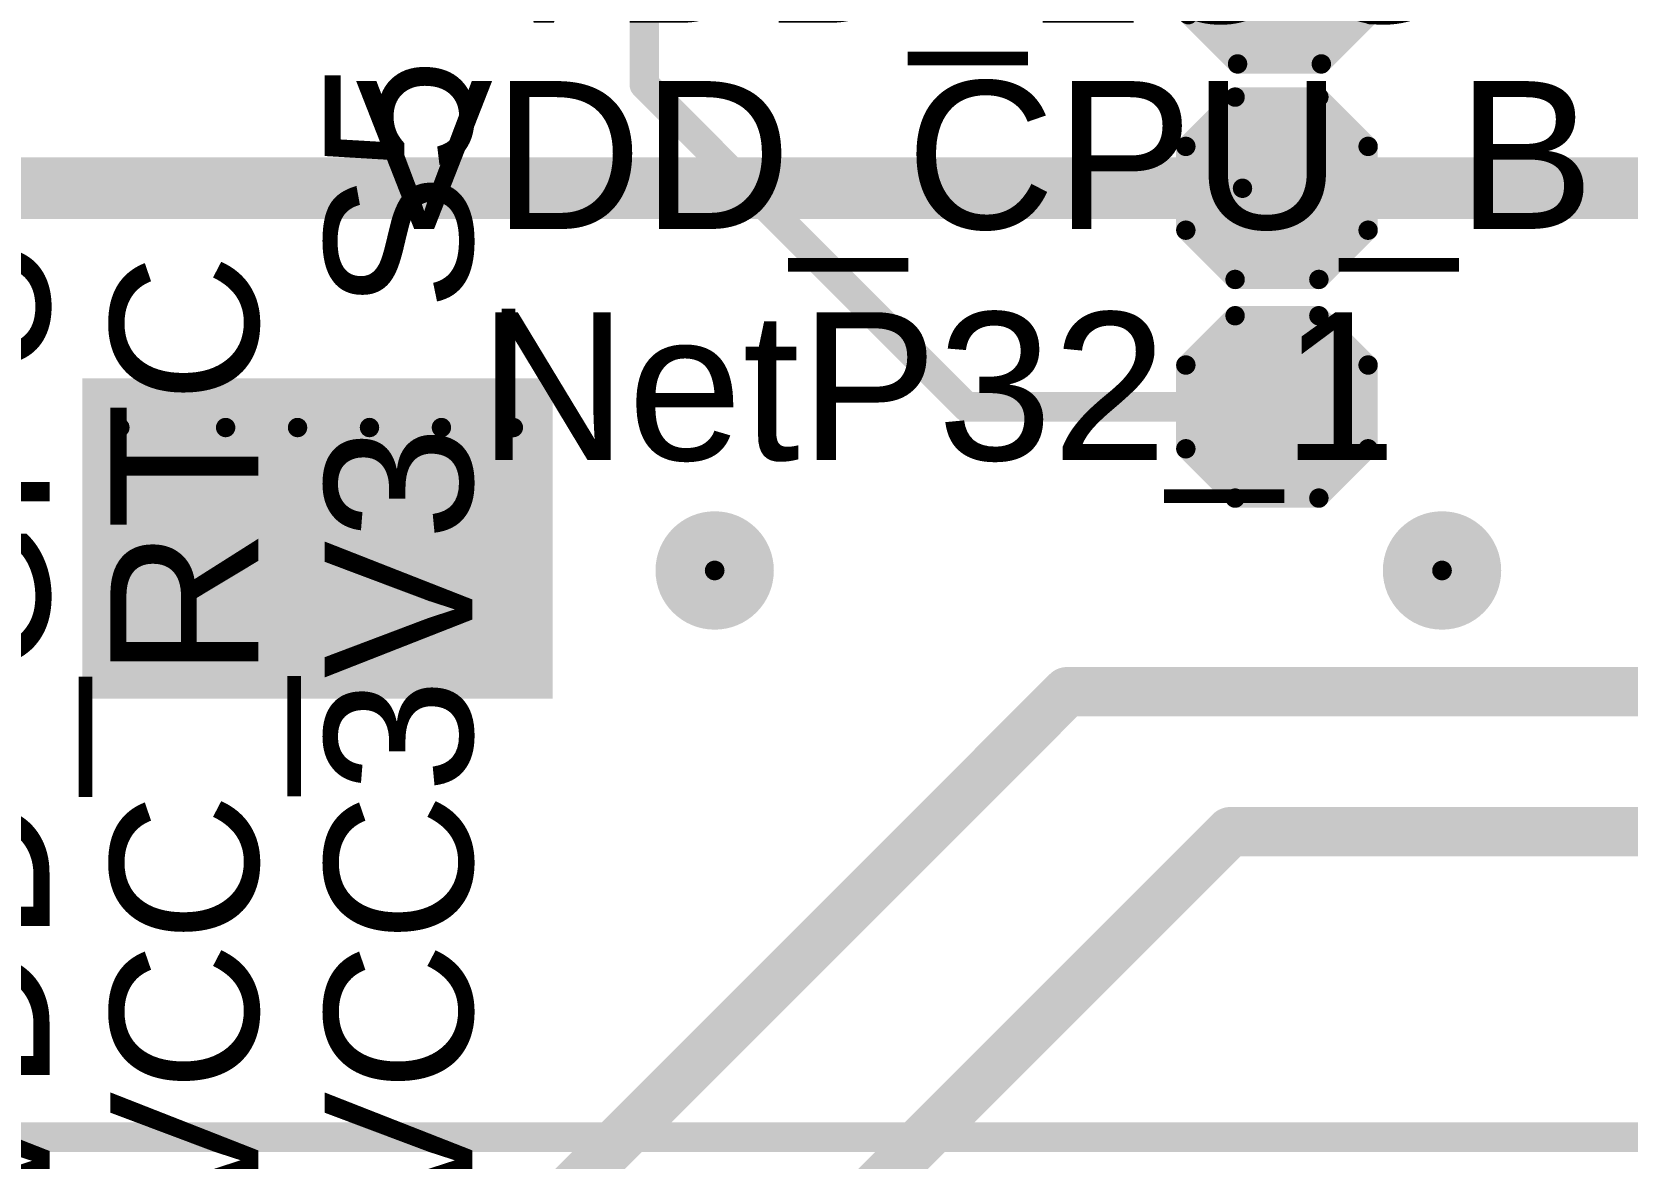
# Model space of a CAD drawing. Header units: millimetres. Extents: x -0.39 to 4.37, y -0.38 to 3.54.
# Drawn here: x 3.045 to 3.693, y 0.897 to 1.354 of the extents above; entities that cross this region are included whole.
import ezdxf

# ---------------------------------------------------------------- set-up
doc = ezdxf.new("R2010")
doc.units = ezdxf.units.MM
doc.header["$MEASUREMENT"] = 0
for name, color, linetype in [('BottomLayer', 5, 'Continuous'), ('BottomPaste', 16, 'Continuous'), ('BottomSolder', 6, 'Continuous'), ('PadHoleLayer', 156, 'Continuous'), ('TopLayer', 1, 'Continuous'), ('TopOverlay', 2, 'Continuous'), ('TopPaste', 8, 'Continuous'), ('TopSolder', 216, 'Continuous'), ('ViaHoleLayer', 16, 'Continuous')]:
    doc.layers.add(name, color=color, linetype=linetype)
doc.styles.add('Arial', font='', dxfattribs={"height": 0.2})
doc.styles.get('Arial').set_extended_font_data('Arial')

# ---------------------------------------------------------------- blocks, each defined once
blk = doc.blocks.new('TEST_POINT_216')
at = {"layer": 'TopLayer'}
blk.add_hatch(color=1, dxfattribs=at).paths.add_polyline_path([(0.015, 0.03), (-0.015, 0.03), (-0.03, 0.015), (-0.03, -0.015), (-0.015, -0.03), (0.015, -0.03), (0.03, -0.015), (0.03, 0.015)])
at = {"layer": 'TopPaste'}
blk.add_hatch(color=8, dxfattribs=at).paths.add_polyline_path([(0.015, 0.03), (-0.015, 0.03), (-0.03, 0.015), (-0.03, -0.015), (-0.015, -0.03), (0.015, -0.03), (0.03, -0.015), (0.03, 0.015)])
at = {"layer": 'TopSolder'}
blk.add_hatch(color=216, dxfattribs=at).paths.add_polyline_path([(0.017, 0.034), (-0.017, 0.034), (-0.034, 0.017), (-0.034, -0.017), (-0.017, -0.034), (0.017, -0.034), (0.034, -0.017), (0.034, 0.017)])
at = {"layer": 'TopOverlay', "const_width": 0.00787}
for points in [[(-0.017, 0.037), (-0.037, 0.017)], [(-0.017, 0.037), (0.017, 0.037)], [(-0.017, 0.037), (0.017, 0.037)], [(0.017, 0.037), (0.037, 0.017)], [(-0.037, 0.017), (-0.037, -0.017)], [(0.037, 0.017), (0.037, -0.017)], [(-0.037, -0.017), (-0.017, -0.037)], [(0.037, -0.017), (0.017, -0.037)], [(-0.017, -0.037), (0.017, -0.037)], [(-0.017, -0.037), (0.017, -0.037)]]:
    blk.add_lwpolyline(points, dxfattribs=at)
at = {"layer": 'TopOverlay', "const_width": 0.00394}
for points in [[(-0.01897, 0.037, 1), (-0.01503, 0.037, 1)], [(-0.01897, 0.037, 1), (-0.01503, 0.037, 1)], [(-0.01897, 0.037, 1), (-0.01503, 0.037, 1)], [(0.01503, 0.037, 1), (0.01897, 0.037, 1)], [(0.01503, 0.037, 1), (0.01897, 0.037, 1)], [(0.01503, 0.037, 1), (0.01897, 0.037, 1)], [(-0.03897, 0.017, 1), (-0.03503, 0.017, 1)], [(-0.03897, 0.017, 1), (-0.03503, 0.017, 1)], [(0.03503, 0.017, 1), (0.03897, 0.017, 1)], [(0.03503, 0.017, 1), (0.03897, 0.017, 1)], [(-0.03897, -0.017, 1), (-0.03503, -0.017, 1)], [(-0.03897, -0.017, 1), (-0.03503, -0.017, 1)], [(0.03503, -0.017, 1), (0.03897, -0.017, 1)], [(0.03503, -0.017, 1), (0.03897, -0.017, 1)], [(-0.01897, -0.037, 1), (-0.01503, -0.037, 1)], [(-0.01897, -0.037, 1), (-0.01503, -0.037, 1)], [(-0.01897, -0.037, 1), (-0.01503, -0.037, 1)], [(0.01503, -0.037, 1), (0.01897, -0.037, 1)], [(0.01503, -0.037, 1), (0.01897, -0.037, 1)], [(0.01503, -0.037, 1), (0.01897, -0.037, 1)]]:
    blk.add_lwpolyline(points, format="xyb", close=True, dxfattribs=at)
blk = doc.blocks.new('TEST_POINT_218')
at = {"layer": 'TopLayer'}
blk.add_hatch(color=1, dxfattribs=at).paths.add_polyline_path([(0.015, 0.03), (-0.015, 0.03), (-0.03, 0.015), (-0.03, -0.015), (-0.015, -0.03), (0.015, -0.03), (0.03, -0.015), (0.03, 0.015)])
at = {"layer": 'TopPaste'}
blk.add_hatch(color=8, dxfattribs=at).paths.add_polyline_path([(0.015, 0.03), (-0.015, 0.03), (-0.03, 0.015), (-0.03, -0.015), (-0.015, -0.03), (0.015, -0.03), (0.03, -0.015), (0.03, 0.015)])
at = {"layer": 'TopSolder'}
blk.add_hatch(color=216, dxfattribs=at).paths.add_polyline_path([(0.017, 0.034), (-0.017, 0.034), (-0.034, 0.017), (-0.034, -0.017), (-0.017, -0.034), (0.017, -0.034), (0.034, -0.017), (0.034, 0.017)])
at = {"layer": 'TopOverlay', "const_width": 0.00787}
for points in [[(-0.017, 0.037), (-0.037, 0.017)], [(-0.017, 0.037), (0.017, 0.037)], [(-0.017, 0.037), (0.017, 0.037)], [(0.017, 0.037), (0.037, 0.017)], [(-0.037, 0.017), (-0.037, -0.017)], [(0.037, 0.017), (0.037, -0.017)], [(-0.037, -0.017), (-0.017, -0.037)], [(0.037, -0.017), (0.017, -0.037)], [(-0.017, -0.037), (0.017, -0.037)], [(-0.017, -0.037), (0.017, -0.037)]]:
    blk.add_lwpolyline(points, dxfattribs=at)
at = {"layer": 'TopOverlay', "const_width": 0.00394}
for points in [[(-0.01897, 0.037, 1), (-0.01503, 0.037, 1)], [(-0.01897, 0.037, 1), (-0.01503, 0.037, 1)], [(-0.01897, 0.037, 1), (-0.01503, 0.037, 1)], [(0.01503, 0.037, 1), (0.01897, 0.037, 1)], [(0.01503, 0.037, 1), (0.01897, 0.037, 1)], [(0.01503, 0.037, 1), (0.01897, 0.037, 1)], [(-0.03897, 0.017, 1), (-0.03503, 0.017, 1)], [(-0.03897, 0.017, 1), (-0.03503, 0.017, 1)], [(0.03503, 0.017, 1), (0.03897, 0.017, 1)], [(0.03503, 0.017, 1), (0.03897, 0.017, 1)], [(-0.03897, -0.017, 1), (-0.03503, -0.017, 1)], [(-0.03897, -0.017, 1), (-0.03503, -0.017, 1)], [(0.03503, -0.017, 1), (0.03897, -0.017, 1)], [(0.03503, -0.017, 1), (0.03897, -0.017, 1)], [(-0.01897, -0.037, 1), (-0.01503, -0.037, 1)], [(-0.01897, -0.037, 1), (-0.01503, -0.037, 1)], [(-0.01897, -0.037, 1), (-0.01503, -0.037, 1)], [(0.01503, -0.037, 1), (0.01897, -0.037, 1)], [(0.01503, -0.037, 1), (0.01897, -0.037, 1)], [(0.01503, -0.037, 1), (0.01897, -0.037, 1)]]:
    blk.add_lwpolyline(points, format="xyb", close=True, dxfattribs=at)
blk = doc.blocks.new('CR1220_2_B_239')
at = {"layer": 'BottomLayer'}
blk.add_hatch(color=5, dxfattribs=at).paths.add_polyline_path([(0.22835, 0.04528), (0.40157, 0.04528), (0.40157, -0.04528), (0.22835, -0.04528)])
at = {"layer": 'BottomPaste'}
blk.add_hatch(color=16, dxfattribs=at).paths.add_polyline_path([(0.22835, 0.04528), (0.40157, 0.04528), (0.40157, -0.04528), (0.22835, -0.04528)])
at = {"layer": 'BottomSolder'}
blk.add_hatch(color=6, dxfattribs=at).paths.add_polyline_path([(0.22435, 0.04928), (0.40557, 0.04928), (0.40557, -0.04928), (0.22435, -0.04928)])
h = blk.add_hatch(color=6, dxfattribs=at)
edge = h.paths.add_edge_path()
edge.add_arc((-0.14173, 0), 0.004, 0, 360)
h = blk.add_hatch(color=6, dxfattribs=at)
edge = h.paths.add_edge_path()
edge.add_arc((0.15354, 0), 0.004, 0, 360)
at = {"layer": 'PadHoleLayer'}
h = blk.add_hatch(color=156, dxfattribs=at)
edge = h.paths.add_edge_path()
edge.add_arc((-0.14173, 0), 0.02402, 0, 360)
h = blk.add_hatch(color=156, dxfattribs=at)
edge = h.paths.add_edge_path()
edge.add_arc((0.15354, 0), 0.02402, 0, 360)
at = {"layer": 'TopSolder'}
h = blk.add_hatch(color=216, dxfattribs=at)
edge = h.paths.add_edge_path()
edge.add_arc((-0.14173, 0), 0.004, 0, 360)
h = blk.add_hatch(color=216, dxfattribs=at)
edge = h.paths.add_edge_path()
edge.add_arc((0.15354, 0), 0.004, 0, 360)
blk = doc.blocks.new('TEST_POINT_412')
at = {"layer": 'TopLayer'}
blk.add_hatch(color=1, dxfattribs=at).paths.add_polyline_path([(0.015, 0.03), (-0.015, 0.03), (-0.03, 0.015), (-0.03, -0.015), (-0.015, -0.03), (0.015, -0.03), (0.03, -0.015), (0.03, 0.015)])
at = {"layer": 'TopPaste'}
blk.add_hatch(color=8, dxfattribs=at).paths.add_polyline_path([(0.015, 0.03), (-0.015, 0.03), (-0.03, 0.015), (-0.03, -0.015), (-0.015, -0.03), (0.015, -0.03), (0.03, -0.015), (0.03, 0.015)])
at = {"layer": 'TopSolder'}
blk.add_hatch(color=216, dxfattribs=at).paths.add_polyline_path([(0.017, 0.034), (-0.017, 0.034), (-0.034, 0.017), (-0.034, -0.017), (-0.017, -0.034), (0.017, -0.034), (0.034, -0.017), (0.034, 0.017)])
at = {"layer": 'TopOverlay', "const_width": 0.00787}
for points in [[(-0.017, 0.037), (-0.037, 0.017)], [(-0.017, 0.037), (0.017, 0.037)], [(-0.017, 0.037), (0.017, 0.037)], [(0.017, 0.037), (0.037, 0.017)], [(-0.037, 0.017), (-0.037, -0.017)], [(0.037, 0.017), (0.037, -0.017)], [(-0.037, -0.017), (-0.017, -0.037)], [(0.037, -0.017), (0.017, -0.037)], [(-0.017, -0.037), (0.017, -0.037)], [(-0.017, -0.037), (0.017, -0.037)]]:
    blk.add_lwpolyline(points, dxfattribs=at)
at = {"layer": 'TopOverlay', "const_width": 0.00394}
for points in [[(-0.01897, 0.037, 1), (-0.01503, 0.037, 1)], [(-0.01897, 0.037, 1), (-0.01503, 0.037, 1)], [(-0.01897, 0.037, 1), (-0.01503, 0.037, 1)], [(0.01503, 0.037, 1), (0.01897, 0.037, 1)], [(0.01503, 0.037, 1), (0.01897, 0.037, 1)], [(0.01503, 0.037, 1), (0.01897, 0.037, 1)], [(-0.03897, 0.017, 1), (-0.03503, 0.017, 1)], [(-0.03897, 0.017, 1), (-0.03503, 0.017, 1)], [(0.03503, 0.017, 1), (0.03897, 0.017, 1)], [(0.03503, 0.017, 1), (0.03897, 0.017, 1)], [(-0.03897, -0.017, 1), (-0.03503, -0.017, 1)], [(-0.03897, -0.017, 1), (-0.03503, -0.017, 1)], [(0.03503, -0.017, 1), (0.03897, -0.017, 1)], [(0.03503, -0.017, 1), (0.03897, -0.017, 1)], [(-0.01897, -0.037, 1), (-0.01503, -0.037, 1)], [(-0.01897, -0.037, 1), (-0.01503, -0.037, 1)], [(-0.01897, -0.037, 1), (-0.01503, -0.037, 1)], [(0.01503, -0.037, 1), (0.01897, -0.037, 1)], [(0.01503, -0.037, 1), (0.01897, -0.037, 1)], [(0.01503, -0.037, 1), (0.01897, -0.037, 1)]]:
    blk.add_lwpolyline(points, format="xyb", close=True, dxfattribs=at)

msp = doc.modelspace()

# ---------------------------------------------------------------- hatches: boundary and pattern name
at = {"layer": 'BottomLayer'}
h = msp.add_hatch(color=5, dxfattribs=at)
edge = h.paths.add_edge_path()
edge.add_arc((3.53682, 1.29091), 0.00591, 0, 360)
msp.add_hatch(color=5, dxfattribs=at).paths.add_polyline_path([(3.06582, 1.08382), (3.25682, 1.08382), (3.25682, 1.21382), (3.06582, 1.21382)])
h = msp.add_hatch(color=5, dxfattribs=at)
edge = h.paths.add_edge_path()
edge.add_arc((3.08109, 1.19382), 0.00591, 0, 360)
h = msp.add_hatch(color=5, dxfattribs=at)
edge = h.paths.add_edge_path()
edge.add_arc((3.12402, 1.19382), 0.00591, 0, 360)
h = msp.add_hatch(color=5, dxfattribs=at)
edge = h.paths.add_edge_path()
edge.add_arc((3.15322, 1.19382), 0.00591, 0, 360)
h = msp.add_hatch(color=5, dxfattribs=at)
edge = h.paths.add_edge_path()
edge.add_arc((3.18242, 1.19382), 0.00591, 0, 360)
h = msp.add_hatch(color=5, dxfattribs=at)
edge = h.paths.add_edge_path()
edge.add_arc((3.21162, 1.19382), 0.00591, 0, 360)
h = msp.add_hatch(color=5, dxfattribs=at)
edge = h.paths.add_edge_path()
edge.add_arc((3.24082, 1.19382), 0.00591, 0, 360)
at = {"layer": 'BottomSolder'}
h = msp.add_hatch(color=6, dxfattribs=at)
edge = h.paths.add_edge_path()
edge.add_arc((3.53682, 1.29091), 0.00991, 0, 360)
h = msp.add_hatch(color=6, dxfattribs=at)
edge = h.paths.add_edge_path()
edge.add_arc((3.08109, 1.19382), 0.00991, 0, 360)
h = msp.add_hatch(color=6, dxfattribs=at)
edge = h.paths.add_edge_path()
edge.add_arc((3.12402, 1.19382), 0.00991, 0, 360)
h = msp.add_hatch(color=6, dxfattribs=at)
edge = h.paths.add_edge_path()
edge.add_arc((3.15322, 1.19382), 0.00991, 0, 360)
h = msp.add_hatch(color=6, dxfattribs=at)
edge = h.paths.add_edge_path()
edge.add_arc((3.18242, 1.19382), 0.00991, 0, 360)
h = msp.add_hatch(color=6, dxfattribs=at)
edge = h.paths.add_edge_path()
edge.add_arc((3.21162, 1.19382), 0.00991, 0, 360)
h = msp.add_hatch(color=6, dxfattribs=at)
edge = h.paths.add_edge_path()
edge.add_arc((3.24082, 1.19382), 0.00991, 0, 360)
at = {"layer": 'TopLayer'}
h = msp.add_hatch(color=1, dxfattribs=at)
edge = h.paths.add_edge_path()
edge.add_arc((3.53682, 1.29091), 0.00591, 0, 360)
h = msp.add_hatch(color=1, dxfattribs=at)
edge = h.paths.add_edge_path()
edge.add_arc((3.08109, 1.19382), 0.00591, 0, 360)
h = msp.add_hatch(color=1, dxfattribs=at)
edge = h.paths.add_edge_path()
edge.add_arc((3.12402, 1.19382), 0.00591, 0, 360)
h = msp.add_hatch(color=1, dxfattribs=at)
edge = h.paths.add_edge_path()
edge.add_arc((3.15322, 1.19382), 0.00591, 0, 360)
h = msp.add_hatch(color=1, dxfattribs=at)
edge = h.paths.add_edge_path()
edge.add_arc((3.18242, 1.19382), 0.00591, 0, 360)
h = msp.add_hatch(color=1, dxfattribs=at)
edge = h.paths.add_edge_path()
edge.add_arc((3.21162, 1.19382), 0.00591, 0, 360)
h = msp.add_hatch(color=1, dxfattribs=at)
edge = h.paths.add_edge_path()
edge.add_arc((3.24082, 1.19382), 0.00591, 0, 360)
at = {"layer": 'TopSolder'}
h = msp.add_hatch(color=216, dxfattribs=at)
edge = h.paths.add_edge_path()
edge.add_arc((3.53682, 1.29091), 0.00991, 0, 360)
h = msp.add_hatch(color=216, dxfattribs=at)
edge = h.paths.add_edge_path()
edge.add_arc((3.08109, 1.19382), 0.00991, 0, 360)
h = msp.add_hatch(color=216, dxfattribs=at)
edge = h.paths.add_edge_path()
edge.add_arc((3.12402, 1.19382), 0.00991, 0, 360)
h = msp.add_hatch(color=216, dxfattribs=at)
edge = h.paths.add_edge_path()
edge.add_arc((3.15322, 1.19382), 0.00991, 0, 360)
h = msp.add_hatch(color=216, dxfattribs=at)
edge = h.paths.add_edge_path()
edge.add_arc((3.18242, 1.19382), 0.00991, 0, 360)
h = msp.add_hatch(color=216, dxfattribs=at)
edge = h.paths.add_edge_path()
edge.add_arc((3.21162, 1.19382), 0.00991, 0, 360)
h = msp.add_hatch(color=216, dxfattribs=at)
edge = h.paths.add_edge_path()
edge.add_arc((3.24082, 1.19382), 0.00991, 0, 360)
at = {"layer": 'ViaHoleLayer'}
h = msp.add_hatch(color=16, dxfattribs=at)
edge = h.paths.add_edge_path()
edge.add_arc((3.53682, 1.29091), 0.00394, 0, 360)
h = msp.add_hatch(color=16, dxfattribs=at)
edge = h.paths.add_edge_path()
edge.add_arc((3.08109, 1.19382), 0.00394, 0, 360)
h = msp.add_hatch(color=16, dxfattribs=at)
edge = h.paths.add_edge_path()
edge.add_arc((3.12402, 1.19382), 0.00394, 0, 360)
h = msp.add_hatch(color=16, dxfattribs=at)
edge = h.paths.add_edge_path()
edge.add_arc((3.15322, 1.19382), 0.00394, 0, 360)
h = msp.add_hatch(color=16, dxfattribs=at)
edge = h.paths.add_edge_path()
edge.add_arc((3.18242, 1.19382), 0.00394, 0, 360)
h = msp.add_hatch(color=16, dxfattribs=at)
edge = h.paths.add_edge_path()
edge.add_arc((3.21162, 1.19382), 0.00394, 0, 360)
h = msp.add_hatch(color=16, dxfattribs=at)
edge = h.paths.add_edge_path()
edge.add_arc((3.24082, 1.19382), 0.00394, 0, 360)

# ---------------------------------------------------------------- linework, layer by layer
at = {"layer": 'BottomLayer'}
for points, const_width in [([(2.70709, 1.29091), (3.53682, 1.29091)], 0.025), ([(2.64518, 0.90582), (3.94782, 0.90582)], 0.012)]:
    msp.add_lwpolyline(points, dxfattribs=dict(at, const_width=const_width))
at = {"layer": 'BottomLayer', "const_width": 0.0125}
msp.add_lwpolyline([(3.53057, 1.29091, 1), (3.54307, 1.29091, 1)], format="xyb", close=True, dxfattribs=at)
at = {"layer": 'TopLayer'}
for points, const_width in [([(3.294, 1.333), (3.294, 1.581)], 0.012), ([(3.294, 1.333), (3.42481, 1.20219)], 0.012), ([(3.55082, 1.29091), (3.78773, 1.29091)], 0.025), ([(3.42481, 1.20219), (3.55082, 1.20219)], 0.012), ([(3.215, 0.836), (3.46564, 1.08664)], 0.02), ([(3.46564, 1.08664), (3.73482, 1.08664)], 0.02), ([(3.25682, 0.75482), (3.53182, 1.02982)], 0.02), ([(3.53182, 1.02982), (3.77082, 1.02982)], 0.02)]:
    msp.add_lwpolyline(points, dxfattribs=dict(at, const_width=const_width))
for points, const_width in [([(3.291, 1.333, 1), (3.297, 1.333, 1)], 0.006), ([(3.291, 1.333, 1), (3.297, 1.333, 1)], 0.006), ([(3.54457, 1.29091, 1), (3.55707, 1.29091, 1)], 0.0125), ([(3.42181, 1.20219, 1), (3.42781, 1.20219, 1)], 0.006), ([(3.42181, 1.20219, 1), (3.42781, 1.20219, 1)], 0.006), ([(3.54782, 1.20219, 1), (3.55382, 1.20219, 1)], 0.006), ([(3.46064, 1.08664, 1), (3.47064, 1.08664, 1)], 0.01), ([(3.46064, 1.08664, 1), (3.47064, 1.08664, 1)], 0.01), ([(3.52682, 1.02982, 1), (3.53682, 1.02982, 1)], 0.01), ([(3.52682, 1.02982, 1), (3.53682, 1.02982, 1)], 0.01)]:
    msp.add_lwpolyline(points, format="xyb", close=True, dxfattribs=dict(at, const_width=const_width))

# ---------------------------------------------------------------- block references
for name, p, rotation in [('TEST_POINT_216', (3.55182, 1.37837), 90), ('TEST_POINT_218', (3.55082, 1.29091), 90), ('TEST_POINT_412', (3.55082, 1.20219), 90), ('CR1220_2_B_239', (3.47609, 1.13582), 180)]:
    msp.add_blockref(name, p, dxfattribs=dict(rotation=rotation))

# ---------------------------------------------------------------- texts
at = {"layer": 'TopOverlay', "style": 'Arial'}
for s, rotation, p in [('VDD_LOG', 360, (3.22526, 1.35812)), ('VCC3V3_S5', 90, (3.22423, 0.86847)), ('VDD_CPU_B', 360, (3.17665, 1.27441)), ('VDD_GPU', 90, (3.05252, 0.86826)), ('VCC_RTC', 90, (3.13723, 0.86849)), ('NetP32_1', 360, (3.22667, 1.18059))]:
    msp.add_text(s, height=0.06, rotation=rotation, dxfattribs=at).set_placement(p)

doc.saveas('drawing.dxf')
